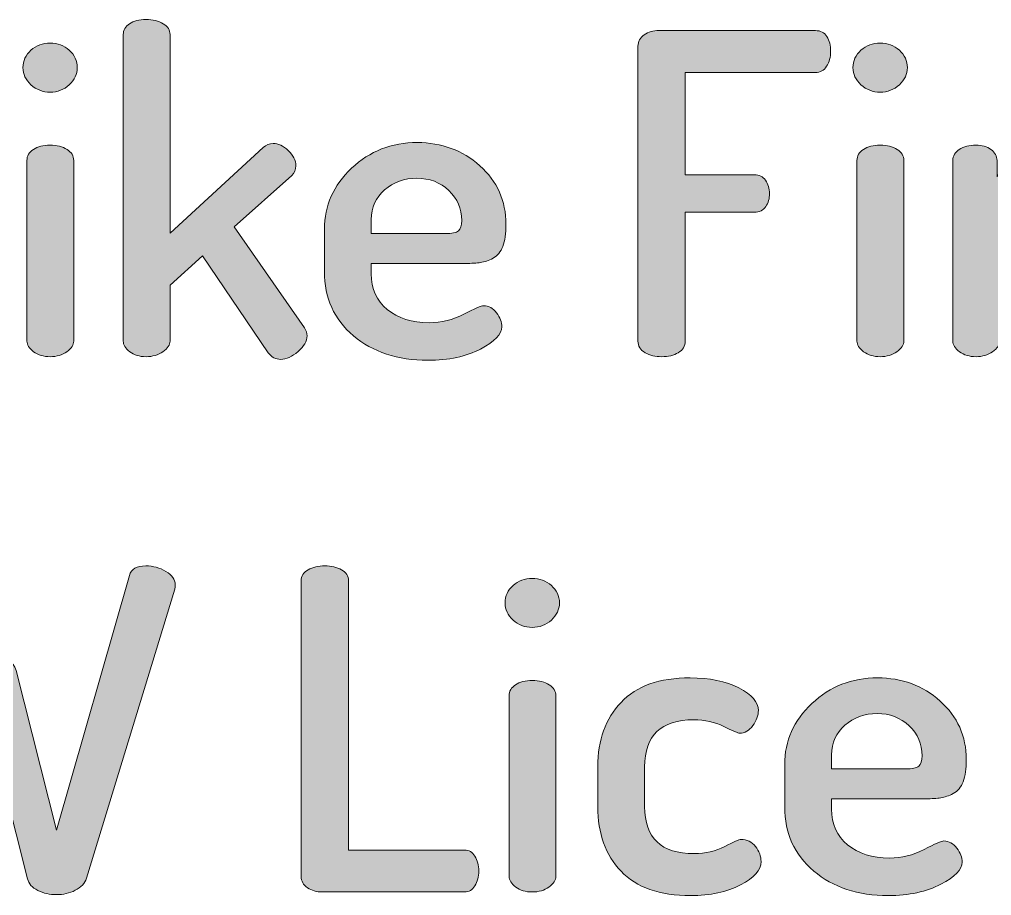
# Model space of a CAD drawing. Header units: inches. Extents: x 407.8 to 484.6, y -319.6 to -305.3.
# Drawn here: x 446.03 to 455.26, y -313.64 to -305.32 of the extents above; entities that cross this region are included whole.
import ezdxf

# ---------------------------------------------------------------- set-up
doc = ezdxf.new("R2010")
doc.units = ezdxf.units.IN
doc.header["$MEASUREMENT"] = 0
doc.layers.add('Layer 1', color=7, linetype='Continuous')

msp = doc.modelspace()

# ---------------------------------------------------------------- hatches: boundary and pattern name
at = {"layer": 'Layer 1', "true_color": 0xffffff}
h = msp.add_hatch(color=7, dxfattribs=at)
h.dxf.hatch_style = 2
edge = h.paths.add_edge_path()
edge.add_spline(control_points=[(447.0199, -308.3753), (447.0199, -308.3753), (447.0199, -305.467), (447.0199, -305.467), (447.0199, -305.4246), (447.0397, -305.3901), (447.0792, -305.3633), (447.1188, -305.3364), (447.171, -305.3231), (447.2359, -305.3231), (447.3007, -305.3231), (447.3551, -305.3364), (447.3989, -305.3633), (447.4426, -305.3901), (447.4645, -305.4246), (447.4645, -305.467), (447.4645, -305.467), (447.4645, -307.3507), (447.4645, -307.3507), (447.4645, -307.3507), (448.3492, -306.5381), (448.3492, -306.5381), (448.3747, -306.5126), (448.4057, -306.5), (448.4424, -306.5), (448.4903, -306.5), (448.5383, -306.5225), (448.5862, -306.5677), (448.6343, -306.6128), (448.6582, -306.6609), (448.6582, -306.7115), (448.6582, -306.7484), (448.6455, -306.7794), (448.6202, -306.8047), (448.6202, -306.8047), (448.0741, -307.2915), (448.0741, -307.2915), (448.0741, -307.2915), (448.7387, -308.2484), (448.7387, -308.2484), (448.7556, -308.2737), (448.7642, -308.299), (448.7642, -308.3245), (448.7642, -308.3753), (448.7359, -308.4254), (448.6794, -308.4747), (448.6229, -308.5241), (448.568, -308.5488), (448.5144, -308.5488), (448.4663, -308.5488), (448.4269, -308.5278), (448.3957, -308.4854), (448.3957, -308.4854), (447.7735, -307.5668), (447.7735, -307.5668), (447.7735, -307.5668), (447.4645, -307.8462), (447.4645, -307.8462), (447.4645, -307.8462), (447.4645, -308.3753), (447.4645, -308.3753), (447.4645, -308.412), (447.4418, -308.4459), (447.3968, -308.477), (447.3515, -308.508), (447.2979, -308.5235), (447.2359, -308.5235), (447.1737, -308.5235), (447.1222, -308.508), (447.0814, -308.477), (447.0404, -308.4459), (447.0199, -308.412), (447.0199, -308.3753)], knot_values=[0, 0, 0, 0, 1, 1, 1, 2, 2, 2, 3, 3, 3, 4, 4, 4, 5, 5, 5, 6, 6, 6, 7, 7, 7, 8, 8, 8, 9, 9, 9, 10, 10, 10, 11, 11, 11, 12, 12, 12, 13, 13, 13, 14, 14, 14, 15, 15, 15, 16, 16, 16, 17, 17, 17, 18, 18, 18, 19, 19, 19, 20, 20, 20, 21, 21, 21, 22, 22, 22, 23, 23, 23, 24, 24, 24, 24], degree=3, periodic=1)
h = msp.add_hatch(color=7, dxfattribs=at)
h.dxf.hatch_style = 2
edge = h.paths.add_edge_path()
edge.add_spline(control_points=[(451.9052, -308.3753), (451.9052, -308.3753), (451.9052, -305.577), (451.9052, -305.577), (451.9052, -305.5319), (451.9249, -305.4959), (451.9645, -305.469), (452.0039, -305.4423), (452.0506, -305.4289), (452.1042, -305.4289), (452.1042, -305.4289), (453.5901, -305.4289), (453.5901, -305.4289), (453.6381, -305.4289), (453.6741, -305.448), (453.6981, -305.4861), (453.722, -305.5242), (453.7341, -305.57), (453.7341, -305.6235), (453.7341, -305.68), (453.7213, -305.7281), (453.696, -305.7676), (453.6705, -305.8072), (453.6352, -305.8268), (453.5901, -305.8268), (453.5901, -305.8268), (452.354, -305.8268), (452.354, -305.8268), (452.354, -305.8268), (452.354, -306.7963), (452.354, -306.7963), (452.354, -306.7963), (453.0101, -306.7963), (453.0101, -306.7963), (453.0552, -306.7963), (453.0905, -306.814), (453.116, -306.8491), (453.1413, -306.8845), (453.1541, -306.9275), (453.1541, -306.9783), (453.1541, -307.0235), (453.142, -307.0638), (453.1181, -307.0989), (453.0941, -307.1342), (453.0581, -307.1518), (453.0101, -307.1518), (453.0101, -307.1518), (452.354, -307.1518), (452.354, -307.1518), (452.354, -307.1518), (452.354, -308.3753), (452.354, -308.3753), (452.354, -308.4234), (452.3321, -308.4599), (452.2883, -308.4854), (452.2446, -308.5107), (452.1917, -308.5235), (452.1297, -308.5235), (452.0703, -308.5235), (452.0181, -308.5107), (451.9729, -308.4854), (451.9278, -308.4599), (451.9052, -308.4234), (451.9052, -308.3753)], knot_values=[0, 0, 0, 0, 1, 1, 1, 2, 2, 2, 3, 3, 3, 4, 4, 4, 5, 5, 5, 6, 6, 6, 7, 7, 7, 8, 8, 8, 9, 9, 9, 10, 10, 10, 11, 11, 11, 12, 12, 12, 13, 13, 13, 14, 14, 14, 15, 15, 15, 16, 16, 16, 17, 17, 17, 18, 18, 18, 19, 19, 19, 20, 20, 20, 21, 21, 21, 21], degree=3, periodic=1)
h = msp.add_hatch(color=7, dxfattribs=at)
h.dxf.hatch_style = 2
edge = h.paths.add_edge_path()
edge.add_spline(control_points=[(446.0673, -305.7803), (446.0673, -305.7154), (446.0928, -305.6604), (446.1437, -305.6151), (446.1945, -305.57), (446.2551, -305.5474), (446.3257, -305.5474), (446.3962, -305.5474), (446.4568, -305.57), (446.5076, -305.6151), (446.5584, -305.6604), (446.5839, -305.7154), (446.5839, -305.7803), (446.5839, -305.8423), (446.5584, -305.8967), (446.5076, -305.9433), (446.4568, -305.9898), (446.3962, -306.013), (446.3257, -306.013), (446.2551, -306.013), (446.1945, -305.9898), (446.1437, -305.9433), (446.0928, -305.8967), (446.0673, -305.8423), (446.0673, -305.7803)], knot_values=[0, 0, 0, 0, 1, 1, 1, 2, 2, 2, 3, 3, 3, 4, 4, 4, 5, 5, 5, 6, 6, 6, 7, 7, 7, 8, 8, 8, 8], degree=3, periodic=1)
edge = h.paths.add_edge_path()
edge.add_spline(control_points=[(446.1056, -308.3753), (446.1056, -308.3753), (446.1056, -306.6609), (446.1056, -306.6609), (446.1056, -306.6185), (446.1259, -306.5839), (446.1669, -306.557), (446.2077, -306.5303), (446.2608, -306.5169), (446.3257, -306.5169), (446.3905, -306.5169), (446.4442, -306.5303), (446.4866, -306.557), (446.5288, -306.5839), (446.55, -306.6185), (446.55, -306.6609), (446.55, -306.6609), (446.55, -308.3753), (446.55, -308.3753), (446.55, -308.412), (446.5281, -308.4459), (446.4844, -308.477), (446.4406, -308.508), (446.3877, -308.5235), (446.3257, -308.5235), (446.2635, -308.5235), (446.2114, -308.508), (446.169, -308.477), (446.1268, -308.4459), (446.1056, -308.412), (446.1056, -308.3753)], knot_values=[0, 0, 0, 0, 1, 1, 1, 2, 2, 2, 3, 3, 3, 4, 4, 4, 5, 5, 5, 6, 6, 6, 7, 7, 7, 8, 8, 8, 9, 9, 9, 10, 10, 10, 10], degree=3, periodic=1)
h = msp.add_hatch(color=7, dxfattribs=at)
h.dxf.hatch_style = 2
edge = h.paths.add_edge_path()
edge.add_spline(control_points=[(453.9456, -305.7803), (453.9456, -305.7154), (453.9711, -305.6604), (454.0219, -305.6151), (454.0727, -305.57), (454.1333, -305.5474), (454.204, -305.5474), (454.2744, -305.5474), (454.3351, -305.57), (454.3859, -305.6151), (454.4367, -305.6604), (454.4622, -305.7154), (454.4622, -305.7803), (454.4622, -305.8423), (454.4367, -305.8967), (454.3859, -305.9433), (454.3351, -305.9898), (454.2744, -306.013), (454.204, -306.013), (454.1333, -306.013), (454.0727, -305.9898), (454.0219, -305.9433), (453.9711, -305.8967), (453.9456, -305.8423), (453.9456, -305.7803)], knot_values=[0, 0, 0, 0, 1, 1, 1, 2, 2, 2, 3, 3, 3, 4, 4, 4, 5, 5, 5, 6, 6, 6, 7, 7, 7, 8, 8, 8, 8], degree=3, periodic=1)
edge = h.paths.add_edge_path()
edge.add_spline(control_points=[(453.9838, -308.3753), (453.9838, -308.3753), (453.9838, -306.6609), (453.9838, -306.6609), (453.9838, -306.6185), (454.0042, -306.5839), (454.0452, -306.557), (454.086, -306.5303), (454.139, -306.5169), (454.204, -306.5169), (454.2687, -306.5169), (454.3225, -306.5303), (454.3649, -306.557), (454.4071, -306.5839), (454.4282, -306.6185), (454.4282, -306.6609), (454.4282, -306.6609), (454.4282, -308.3753), (454.4282, -308.3753), (454.4282, -308.412), (454.4064, -308.4459), (454.3626, -308.477), (454.3189, -308.508), (454.266, -308.5235), (454.204, -308.5235), (454.1418, -308.5235), (454.0896, -308.508), (454.0472, -308.477), (454.005, -308.4459), (453.9838, -308.412), (453.9838, -308.3753)], knot_values=[0, 0, 0, 0, 1, 1, 1, 2, 2, 2, 3, 3, 3, 4, 4, 4, 5, 5, 5, 6, 6, 6, 7, 7, 7, 8, 8, 8, 9, 9, 9, 10, 10, 10, 10], degree=3, periodic=1)
h = msp.add_hatch(color=7, dxfattribs=at)
h.dxf.hatch_style = 2
edge = h.paths.add_edge_path()
edge.add_spline(control_points=[(448.9292, -307.7149), (448.9292, -307.7149), (448.9292, -307.3127), (448.9292, -307.3127), (448.9292, -307.0898), (449.0153, -306.8972), (449.1874, -306.7349), (449.3597, -306.5727), (449.567, -306.4915), (449.8098, -306.4915), (450.0411, -306.4915), (450.2395, -306.5649), (450.4045, -306.7117), (450.5697, -306.8586), (450.6523, -307.0438), (450.6523, -307.2675), (450.6523, -307.3538), (450.6423, -307.4236), (450.6226, -307.4768), (450.6028, -307.5301), (450.5718, -307.5674), (450.5294, -307.5891), (450.4871, -307.6107), (450.4476, -307.6243), (450.4109, -307.6301), (450.3742, -307.6358), (450.3262, -307.6388), (450.2669, -307.6388), (450.2669, -307.6388), (449.3738, -307.6388), (449.3738, -307.6388), (449.3738, -307.6388), (449.3738, -307.7368), (449.3738, -307.7368), (449.3738, -307.8791), (449.4246, -307.9921), (449.5262, -308.0759), (449.6277, -308.1598), (449.7603, -308.2017), (449.9241, -308.2017), (450.0397, -308.2017), (450.1491, -308.1748), (450.2521, -308.1207), (450.3551, -308.0666), (450.418, -308.0396), (450.4406, -308.0396), (450.4884, -308.0396), (450.5294, -308.0623), (450.5634, -308.1076), (450.5971, -308.1529), (450.6142, -308.1969), (450.6142, -308.2394), (450.6142, -308.309), (450.5463, -308.3795), (450.4109, -308.4506), (450.2754, -308.5217), (450.109, -308.5574), (449.9114, -308.5574), (449.6235, -308.5574), (449.3879, -308.4797), (449.2045, -308.3245), (449.021, -308.1693), (448.9292, -307.966), (448.9292, -307.7149)], knot_values=[0, 0, 0, 0, 1, 1, 1, 2, 2, 2, 3, 3, 3, 4, 4, 4, 5, 5, 5, 6, 6, 6, 7, 7, 7, 8, 8, 8, 9, 9, 9, 10, 10, 10, 11, 11, 11, 12, 12, 12, 13, 13, 13, 14, 14, 14, 15, 15, 15, 16, 16, 16, 17, 17, 17, 18, 18, 18, 19, 19, 19, 20, 20, 20, 21, 21, 21, 21], degree=3, periodic=1)
edge = h.paths.add_edge_path()
edge.add_spline(control_points=[(449.3738, -307.3551), (449.3738, -307.3551), (450.0764, -307.3551), (450.0764, -307.3551), (450.1386, -307.3551), (450.1803, -307.3468), (450.2013, -307.3301), (450.2225, -307.3134), (450.2332, -307.2801), (450.2332, -307.23), (450.2332, -307.1191), (450.1922, -307.0247), (450.1103, -306.9468), (450.0285, -306.869), (449.9269, -306.8302), (449.8056, -306.8302), (449.6869, -306.8302), (449.5855, -306.8669), (449.5007, -306.9404), (449.4162, -307.0142), (449.3738, -307.1079), (449.3738, -307.2217), (449.3738, -307.2217), (449.3738, -307.3551), (449.3738, -307.3551)], knot_values=[0, 0, 0, 0, 1, 1, 1, 2, 2, 2, 3, 3, 3, 4, 4, 4, 5, 5, 5, 6, 6, 6, 7, 7, 7, 8, 8, 8, 8], degree=3, periodic=1)
h = msp.add_hatch(color=7, dxfattribs=at)
h.dxf.hatch_style = 2
edge = h.paths.add_edge_path()
edge.add_spline(control_points=[(454.8939, -308.3753), (454.8939, -308.3753), (454.8939, -306.6609), (454.8939, -306.6609), (454.8939, -306.6185), (454.9142, -306.5839), (454.9552, -306.557), (454.996, -306.5303), (455.0491, -306.5169), (455.114, -306.5169), (455.1703, -306.5169), (455.2177, -306.5305), (455.2558, -306.5575), (455.2938, -306.5847), (455.3129, -306.6197), (455.3129, -306.6624), (455.3129, -306.6624), (455.3129, -306.8166), (455.3129, -306.8166), (455.3581, -306.7253), (455.4308, -306.6483), (455.5309, -306.5856), (455.6311, -306.5229), (455.7475, -306.4915), (455.8802, -306.4915), (456.0805, -306.4915), (456.2533, -306.5734), (456.3987, -306.737), (456.5441, -306.9006), (456.6167, -307.0968), (456.6167, -307.3254), (456.6167, -307.3254), (456.6167, -308.3753), (456.6167, -308.3753), (456.6167, -308.4205), (456.5949, -308.4565), (456.5511, -308.4833), (456.5074, -308.51), (456.4545, -308.5235), (456.3925, -308.5235), (456.336, -308.5235), (456.2852, -308.51), (456.24, -308.4833), (456.1949, -308.4566), (456.1723, -308.4208), (456.1723, -308.3757), (456.1723, -308.3757), (456.1723, -307.3285), (456.1723, -307.3285), (456.1723, -307.2159), (456.13, -307.1146), (456.0452, -307.0245), (455.9606, -306.9344), (455.8604, -306.8895), (455.7446, -306.8895), (455.6375, -306.8895), (455.5429, -306.9296), (455.4611, -307.0099), (455.3791, -307.09), (455.3383, -307.1962), (455.3383, -307.3285), (455.3383, -307.3285), (455.3383, -308.3757), (455.3383, -308.3757), (455.3383, -308.4124), (455.3157, -308.4461), (455.2706, -308.477), (455.2254, -308.508), (455.1733, -308.5235), (455.114, -308.5235), (455.0518, -308.5235), (454.9996, -308.508), (454.9572, -308.477), (454.915, -308.4459), (454.8939, -308.412), (454.8939, -308.3753)], knot_values=[0, 0, 0, 0, 1, 1, 1, 2, 2, 2, 3, 3, 3, 4, 4, 4, 5, 5, 5, 6, 6, 6, 7, 7, 7, 8, 8, 8, 9, 9, 9, 10, 10, 10, 11, 11, 11, 12, 12, 12, 13, 13, 13, 14, 14, 14, 15, 15, 15, 16, 16, 16, 17, 17, 17, 18, 18, 18, 19, 19, 19, 20, 20, 20, 21, 21, 21, 22, 22, 22, 23, 23, 23, 24, 24, 24, 25, 25, 25, 25], degree=3, periodic=1)
h = msp.add_hatch(color=7, dxfattribs=at)
h.dxf.hatch_style = 2
edge = h.paths.add_edge_path()
edge.add_spline(control_points=[(444.0566, -310.6909), (444.0566, -310.6401), (444.0862, -310.5971), (444.1455, -310.5617), (444.2048, -310.5264), (444.2683, -310.5089), (444.336, -310.5089), (444.4235, -310.5089), (444.4757, -310.5399), (444.4926, -310.6021), (444.4926, -310.6021), (445.187, -313.015), (445.187, -313.015), (445.187, -313.015), (445.568, -311.4995), (445.568, -311.4995), (445.5873, -311.412), (445.6603, -311.3682), (445.7873, -311.3682), (445.9085, -311.3682), (445.9802, -311.4129), (446.0022, -311.5021), (446.0022, -311.5021), (446.3874, -313.0176), (446.3874, -313.0176), (446.3874, -313.0176), (447.079, -310.5995), (447.079, -310.5995), (447.0957, -310.539), (447.1477, -310.5089), (447.2347, -310.5089), (447.3021, -310.5089), (447.3651, -310.5263), (447.4242, -310.5611), (447.4831, -310.5959), (447.5126, -310.6382), (447.5126, -310.6884), (447.5126, -310.7078), (447.5112, -310.7218), (447.5084, -310.73), (447.5084, -310.73), (446.6709, -313.4734), (446.6709, -313.4734), (446.6542, -313.5225), (446.6187, -313.5605), (446.5645, -313.5877), (446.51, -313.6151), (446.451, -313.6287), (446.3869, -313.6287), (446.3228, -313.6287), (446.2635, -313.6155), (446.2093, -313.5888), (446.155, -313.5621), (446.1223, -313.5249), (446.1111, -313.4772), (446.1111, -313.4772), (445.7855, -312.1963), (445.7855, -312.1963), (445.7855, -312.1963), (445.4641, -313.4749), (445.4641, -313.4749), (445.4531, -313.5233), (445.4207, -313.561), (445.367, -313.5883), (445.313, -313.6153), (445.2528, -313.6287), (445.1857, -313.6287), (445.1187, -313.6287), (445.0584, -313.6155), (445.0049, -313.5886), (444.9513, -313.5617), (444.9174, -313.5245), (444.9032, -313.4765), (444.9032, -313.4765), (444.0609, -310.7331), (444.0609, -310.7331), (444.058, -310.7247), (444.0566, -310.7108), (444.0566, -310.6909)], knot_values=[0, 0, 0, 0, 1, 1, 1, 2, 2, 2, 3, 3, 3, 4, 4, 4, 5, 5, 5, 6, 6, 6, 7, 7, 7, 8, 8, 8, 9, 9, 9, 10, 10, 10, 11, 11, 11, 12, 12, 12, 13, 13, 13, 14, 14, 14, 15, 15, 15, 16, 16, 16, 17, 17, 17, 18, 18, 18, 19, 19, 19, 20, 20, 20, 21, 21, 21, 22, 22, 22, 23, 23, 23, 24, 24, 24, 25, 25, 25, 26, 26, 26, 26], degree=3, periodic=1)
h = msp.add_hatch(color=7, dxfattribs=at)
h.dxf.hatch_style = 2
edge = h.paths.add_edge_path()
edge.add_spline(control_points=[(448.709, -313.4553), (448.709, -313.4553), (448.709, -310.6529), (448.709, -310.6529), (448.709, -310.6048), (448.7309, -310.5688), (448.7747, -310.5449), (448.8184, -310.5209), (448.8713, -310.5089), (448.9335, -310.5089), (448.9955, -310.5089), (449.0484, -310.5209), (449.0921, -310.5449), (449.1359, -310.5688), (449.1578, -310.6048), (449.1578, -310.6529), (449.1578, -310.6529), (449.1578, -313.2055), (449.1578, -313.2055), (449.1578, -313.2055), (450.2585, -313.2055), (450.2585, -313.2055), (450.3009, -313.2055), (450.3339, -313.2253), (450.3579, -313.2648), (450.3818, -313.3044), (450.3939, -313.3509), (450.3939, -313.4045), (450.3939, -313.458), (450.3818, -313.5047), (450.3579, -313.5442), (450.3339, -313.5838), (450.3009, -313.6034), (450.2585, -313.6034), (450.2585, -313.6034), (448.908, -313.6034), (448.908, -313.6034), (448.8544, -313.6034), (448.8077, -313.59), (448.7683, -313.5633), (448.7287, -313.5364), (448.709, -313.5004), (448.709, -313.4553)], knot_values=[0, 0, 0, 0, 1, 1, 1, 2, 2, 2, 3, 3, 3, 4, 4, 4, 5, 5, 5, 6, 6, 6, 7, 7, 7, 8, 8, 8, 9, 9, 9, 10, 10, 10, 11, 11, 11, 12, 12, 12, 13, 13, 13, 14, 14, 14, 14], degree=3, periodic=1)
h = msp.add_hatch(color=7, dxfattribs=at)
h.dxf.hatch_style = 2
edge = h.paths.add_edge_path()
edge.add_spline(control_points=[(450.6435, -310.8603), (450.6435, -310.7953), (450.669, -310.7404), (450.7198, -310.6951), (450.7706, -310.6499), (450.8312, -310.6274), (450.9018, -310.6274), (450.9723, -310.6274), (451.0329, -310.6499), (451.0837, -310.6951), (451.1346, -310.7404), (451.1601, -310.7953), (451.1601, -310.8603), (451.1601, -310.9223), (451.1346, -310.9767), (451.0837, -311.0232), (451.0329, -311.0697), (450.9723, -311.093), (450.9018, -311.093), (450.8312, -311.093), (450.7706, -311.0697), (450.7198, -311.0232), (450.669, -310.9767), (450.6435, -310.9223), (450.6435, -310.8603)], knot_values=[0, 0, 0, 0, 1, 1, 1, 2, 2, 2, 3, 3, 3, 4, 4, 4, 5, 5, 5, 6, 6, 6, 7, 7, 7, 8, 8, 8, 8], degree=3, periodic=1)
edge = h.paths.add_edge_path()
edge.add_spline(control_points=[(450.6817, -313.4553), (450.6817, -313.4553), (450.6817, -311.7408), (450.6817, -311.7408), (450.6817, -311.6985), (450.702, -311.6638), (450.743, -311.637), (450.7839, -311.6103), (450.8369, -311.5968), (450.9018, -311.5968), (450.9666, -311.5968), (451.0204, -311.6103), (451.0627, -311.637), (451.1049, -311.6638), (451.1261, -311.6985), (451.1261, -311.7408), (451.1261, -311.7408), (451.1261, -313.4553), (451.1261, -313.4553), (451.1261, -313.492), (451.1042, -313.5259), (451.0605, -313.5569), (451.0167, -313.5879), (450.9639, -313.6034), (450.9018, -313.6034), (450.8397, -313.6034), (450.7875, -313.5879), (450.7451, -313.5569), (450.7029, -313.5259), (450.6817, -313.492), (450.6817, -313.4553)], knot_values=[0, 0, 0, 0, 1, 1, 1, 2, 2, 2, 3, 3, 3, 4, 4, 4, 5, 5, 5, 6, 6, 6, 7, 7, 7, 8, 8, 8, 9, 9, 9, 10, 10, 10, 10], degree=3, periodic=1)
h = msp.add_hatch(color=7, dxfattribs=at)
h.dxf.hatch_style = 2
edge = h.paths.add_edge_path()
edge.add_spline(control_points=[(451.524, -312.7949), (451.524, -312.7949), (451.524, -312.4138), (451.524, -312.4138), (451.524, -312.1627), (451.5974, -311.9594), (451.7442, -311.8042), (451.8909, -311.649), (452.1097, -311.5715), (452.4005, -311.5715), (452.5839, -311.5715), (452.7376, -311.6032), (452.8618, -311.6666), (452.986, -311.7302), (453.0481, -311.8015), (453.0481, -311.8805), (453.0481, -311.9284), (453.0304, -311.9765), (452.9953, -312.0244), (452.9599, -312.0724), (452.9183, -312.0964), (452.8704, -312.0964), (452.8561, -312.0964), (452.8061, -312.0752), (452.72, -312.0328), (452.6339, -311.9906), (452.5386, -311.9694), (452.4342, -311.9694), (452.1238, -311.9694), (451.9686, -312.1181), (451.9686, -312.415), (451.9686, -312.415), (451.9686, -312.7937), (451.9686, -312.7937), (451.9686, -313.0908), (452.1252, -313.2393), (452.4385, -313.2393), (452.5457, -313.2393), (452.6423, -313.2169), (452.7284, -313.1716), (452.8146, -313.1265), (452.8661, -313.1039), (452.883, -313.1039), (452.9395, -313.1039), (452.9853, -313.1265), (453.0206, -313.1716), (453.0559, -313.2169), (453.0735, -313.2648), (453.0735, -313.3156), (453.0735, -313.3947), (453.0085, -313.468), (452.8788, -313.5357), (452.7489, -313.6034), (452.591, -313.6374), (452.4046, -313.6374), (452.1111, -313.6374), (451.8909, -313.5604), (451.7442, -313.4065), (451.5974, -313.2527), (451.524, -313.0489), (451.524, -312.7949)], knot_values=[0, 0, 0, 0, 1, 1, 1, 2, 2, 2, 3, 3, 3, 4, 4, 4, 5, 5, 5, 6, 6, 6, 7, 7, 7, 8, 8, 8, 9, 9, 9, 10, 10, 10, 11, 11, 11, 12, 12, 12, 13, 13, 13, 14, 14, 14, 15, 15, 15, 16, 16, 16, 17, 17, 17, 18, 18, 18, 19, 19, 19, 20, 20, 20, 20], degree=3, periodic=1)
h = msp.add_hatch(color=7, dxfattribs=at)
h.dxf.hatch_style = 2
edge = h.paths.add_edge_path()
edge.add_spline(control_points=[(453.2979, -312.7949), (453.2979, -312.7949), (453.2979, -312.3926), (453.2979, -312.3926), (453.2979, -312.1697), (453.384, -311.9772), (453.5561, -311.8149), (453.7284, -311.6526), (453.9358, -311.5715), (454.1785, -311.5715), (454.4098, -311.5715), (454.6083, -311.6449), (454.7733, -311.7916), (454.9385, -311.9386), (455.021, -312.1238), (455.021, -312.3475), (455.021, -312.4338), (455.011, -312.5036), (454.9913, -312.5568), (454.9715, -312.61), (454.9405, -312.6474), (454.8982, -312.6691), (454.8558, -312.6906), (454.8163, -312.7043), (454.7796, -312.7101), (454.743, -312.7158), (454.6949, -312.7187), (454.6356, -312.7187), (454.6356, -312.7187), (453.7425, -312.7187), (453.7425, -312.7187), (453.7425, -312.7187), (453.7425, -312.8167), (453.7425, -312.8167), (453.7425, -312.959), (453.7933, -313.072), (453.8949, -313.1559), (453.9964, -313.2398), (454.129, -313.2817), (454.2929, -313.2817), (454.4084, -313.2817), (454.5178, -313.2548), (454.6208, -313.2007), (454.7238, -313.1466), (454.7867, -313.1196), (454.8093, -313.1196), (454.8572, -313.1196), (454.8982, -313.1423), (454.9321, -313.1876), (454.9659, -313.2329), (454.9829, -313.2768), (454.9829, -313.3194), (454.9829, -313.389), (454.915, -313.4594), (454.7796, -313.5306), (454.6441, -313.6017), (454.4777, -313.6374), (454.2801, -313.6374), (453.9923, -313.6374), (453.7566, -313.5597), (453.5732, -313.4045), (453.3897, -313.2493), (453.2979, -313.046), (453.2979, -312.7949)], knot_values=[0, 0, 0, 0, 1, 1, 1, 2, 2, 2, 3, 3, 3, 4, 4, 4, 5, 5, 5, 6, 6, 6, 7, 7, 7, 8, 8, 8, 9, 9, 9, 10, 10, 10, 11, 11, 11, 12, 12, 12, 13, 13, 13, 14, 14, 14, 15, 15, 15, 16, 16, 16, 17, 17, 17, 18, 18, 18, 19, 19, 19, 20, 20, 20, 21, 21, 21, 21], degree=3, periodic=1)
edge = h.paths.add_edge_path()
edge.add_spline(control_points=[(453.7425, -312.435), (453.7425, -312.435), (454.4451, -312.435), (454.4451, -312.435), (454.5073, -312.435), (454.549, -312.4268), (454.57, -312.41), (454.5912, -312.3933), (454.6019, -312.3601), (454.6019, -312.31), (454.6019, -312.199), (454.5609, -312.1046), (454.4791, -312.0268), (454.3972, -311.9489), (454.2956, -311.9102), (454.1743, -311.9102), (454.0557, -311.9102), (453.9542, -311.9469), (453.8695, -312.0204), (453.7849, -312.0941), (453.7425, -312.1878), (453.7425, -312.3017), (453.7425, -312.3017), (453.7425, -312.435), (453.7425, -312.435)], knot_values=[0, 0, 0, 0, 1, 1, 1, 2, 2, 2, 3, 3, 3, 4, 4, 4, 5, 5, 5, 6, 6, 6, 7, 7, 7, 8, 8, 8, 8], degree=3, periodic=1)

# ---------------------------------------------------------------- linework, layer by layer
at = {"layer": 'Layer 1', "lineweight": 0}
for points, knots in [([(447.0199, -308.3753), (447.0199, -308.3753), (447.0199, -305.467), (447.0199, -305.467), (447.0199, -305.4246), (447.0397, -305.3901), (447.0792, -305.3633), (447.1188, -305.3364), (447.171, -305.3231), (447.2359, -305.3231), (447.3007, -305.3231), (447.3551, -305.3364), (447.3989, -305.3633), (447.4426, -305.3901), (447.4645, -305.4246), (447.4645, -305.467), (447.4645, -305.467), (447.4645, -307.3507), (447.4645, -307.3507), (447.4645, -307.3507), (448.3492, -306.5381), (448.3492, -306.5381), (448.3747, -306.5126), (448.4057, -306.5), (448.4424, -306.5), (448.4903, -306.5), (448.5383, -306.5225), (448.5862, -306.5677), (448.6343, -306.6128), (448.6582, -306.6609), (448.6582, -306.7115), (448.6582, -306.7484), (448.6455, -306.7794), (448.6202, -306.8047), (448.6202, -306.8047), (448.0741, -307.2915), (448.0741, -307.2915), (448.0741, -307.2915), (448.7387, -308.2484), (448.7387, -308.2484), (448.7556, -308.2737), (448.7642, -308.299), (448.7642, -308.3245), (448.7642, -308.3753), (448.7359, -308.4254), (448.6794, -308.4747), (448.6229, -308.5241), (448.568, -308.5488), (448.5144, -308.5488), (448.4663, -308.5488), (448.4269, -308.5278), (448.3957, -308.4854), (448.3957, -308.4854), (447.7735, -307.5668), (447.7735, -307.5668), (447.7735, -307.5668), (447.4645, -307.8462), (447.4645, -307.8462), (447.4645, -307.8462), (447.4645, -308.3753), (447.4645, -308.3753), (447.4645, -308.412), (447.4418, -308.4459), (447.3968, -308.477), (447.3515, -308.508), (447.2979, -308.5235), (447.2359, -308.5235), (447.1737, -308.5235), (447.1222, -308.508), (447.0814, -308.477), (447.0404, -308.4459), (447.0199, -308.412), (447.0199, -308.3753)], [0, 0, 0, 0, 1, 1, 1, 2, 2, 2, 3, 3, 3, 4, 4, 4, 5, 5, 5, 6, 6, 6, 7, 7, 7, 8, 8, 8, 9, 9, 9, 10, 10, 10, 11, 11, 11, 12, 12, 12, 13, 13, 13, 14, 14, 14, 15, 15, 15, 16, 16, 16, 17, 17, 17, 18, 18, 18, 19, 19, 19, 20, 20, 20, 21, 21, 21, 22, 22, 22, 23, 23, 23, 24, 24, 24, 24]), ([(451.9052, -308.3753), (451.9052, -308.3753), (451.9052, -305.577), (451.9052, -305.577), (451.9052, -305.5319), (451.9249, -305.4959), (451.9645, -305.469), (452.0039, -305.4423), (452.0506, -305.4289), (452.1042, -305.4289), (452.1042, -305.4289), (453.5901, -305.4289), (453.5901, -305.4289), (453.6381, -305.4289), (453.6741, -305.448), (453.6981, -305.4861), (453.722, -305.5242), (453.7341, -305.57), (453.7341, -305.6235), (453.7341, -305.68), (453.7213, -305.7281), (453.696, -305.7676), (453.6705, -305.8072), (453.6352, -305.8268), (453.5901, -305.8268), (453.5901, -305.8268), (452.354, -305.8268), (452.354, -305.8268), (452.354, -305.8268), (452.354, -306.7963), (452.354, -306.7963), (452.354, -306.7963), (453.0101, -306.7963), (453.0101, -306.7963), (453.0552, -306.7963), (453.0905, -306.814), (453.116, -306.8491), (453.1413, -306.8845), (453.1541, -306.9275), (453.1541, -306.9783), (453.1541, -307.0235), (453.142, -307.0638), (453.1181, -307.0989), (453.0941, -307.1342), (453.0581, -307.1518), (453.0101, -307.1518), (453.0101, -307.1518), (452.354, -307.1518), (452.354, -307.1518), (452.354, -307.1518), (452.354, -308.3753), (452.354, -308.3753), (452.354, -308.4234), (452.3321, -308.4599), (452.2883, -308.4854), (452.2446, -308.5107), (452.1917, -308.5235), (452.1297, -308.5235), (452.0703, -308.5235), (452.0181, -308.5107), (451.9729, -308.4854), (451.9278, -308.4599), (451.9052, -308.4234), (451.9052, -308.3753)], [0, 0, 0, 0, 1, 1, 1, 2, 2, 2, 3, 3, 3, 4, 4, 4, 5, 5, 5, 6, 6, 6, 7, 7, 7, 8, 8, 8, 9, 9, 9, 10, 10, 10, 11, 11, 11, 12, 12, 12, 13, 13, 13, 14, 14, 14, 15, 15, 15, 16, 16, 16, 17, 17, 17, 18, 18, 18, 19, 19, 19, 20, 20, 20, 21, 21, 21, 21]), ([(446.0673, -305.7803), (446.0673, -305.7154), (446.0928, -305.6604), (446.1437, -305.6151), (446.1945, -305.57), (446.2551, -305.5474), (446.3257, -305.5474), (446.3962, -305.5474), (446.4568, -305.57), (446.5076, -305.6151), (446.5584, -305.6604), (446.5839, -305.7154), (446.5839, -305.7803), (446.5839, -305.8423), (446.5584, -305.8967), (446.5076, -305.9433), (446.4568, -305.9898), (446.3962, -306.013), (446.3257, -306.013), (446.2551, -306.013), (446.1945, -305.9898), (446.1437, -305.9433), (446.0928, -305.8967), (446.0673, -305.8423), (446.0673, -305.7803)], [0, 0, 0, 0, 1, 1, 1, 2, 2, 2, 3, 3, 3, 4, 4, 4, 5, 5, 5, 6, 6, 6, 7, 7, 7, 8, 8, 8, 8]), ([(453.9456, -305.7803), (453.9456, -305.7154), (453.9711, -305.6604), (454.0219, -305.6151), (454.0727, -305.57), (454.1333, -305.5474), (454.204, -305.5474), (454.2744, -305.5474), (454.3351, -305.57), (454.3859, -305.6151), (454.4367, -305.6604), (454.4622, -305.7154), (454.4622, -305.7803), (454.4622, -305.8423), (454.4367, -305.8967), (454.3859, -305.9433), (454.3351, -305.9898), (454.2744, -306.013), (454.204, -306.013), (454.1333, -306.013), (454.0727, -305.9898), (454.0219, -305.9433), (453.9711, -305.8967), (453.9456, -305.8423), (453.9456, -305.7803)], [0, 0, 0, 0, 1, 1, 1, 2, 2, 2, 3, 3, 3, 4, 4, 4, 5, 5, 5, 6, 6, 6, 7, 7, 7, 8, 8, 8, 8]), ([(448.9292, -307.7149), (448.9292, -307.7149), (448.9292, -307.3127), (448.9292, -307.3127), (448.9292, -307.0898), (449.0153, -306.8972), (449.1874, -306.7349), (449.3597, -306.5727), (449.567, -306.4915), (449.8098, -306.4915), (450.0411, -306.4915), (450.2395, -306.5649), (450.4045, -306.7117), (450.5697, -306.8586), (450.6523, -307.0438), (450.6523, -307.2675), (450.6523, -307.3538), (450.6423, -307.4236), (450.6226, -307.4768), (450.6028, -307.5301), (450.5718, -307.5674), (450.5294, -307.5891), (450.4871, -307.6107), (450.4476, -307.6243), (450.4109, -307.6301), (450.3742, -307.6358), (450.3262, -307.6388), (450.2669, -307.6388), (450.2669, -307.6388), (449.3738, -307.6388), (449.3738, -307.6388), (449.3738, -307.6388), (449.3738, -307.7368), (449.3738, -307.7368), (449.3738, -307.8791), (449.4246, -307.9921), (449.5262, -308.0759), (449.6277, -308.1598), (449.7603, -308.2017), (449.9241, -308.2017), (450.0397, -308.2017), (450.1491, -308.1748), (450.2521, -308.1207), (450.3551, -308.0666), (450.418, -308.0396), (450.4406, -308.0396), (450.4884, -308.0396), (450.5294, -308.0623), (450.5634, -308.1076), (450.5971, -308.1529), (450.6142, -308.1969), (450.6142, -308.2394), (450.6142, -308.309), (450.5463, -308.3795), (450.4109, -308.4506), (450.2754, -308.5217), (450.109, -308.5574), (449.9114, -308.5574), (449.6235, -308.5574), (449.3879, -308.4797), (449.2045, -308.3245), (449.021, -308.1693), (448.9292, -307.966), (448.9292, -307.7149)], [0, 0, 0, 0, 1, 1, 1, 2, 2, 2, 3, 3, 3, 4, 4, 4, 5, 5, 5, 6, 6, 6, 7, 7, 7, 8, 8, 8, 9, 9, 9, 10, 10, 10, 11, 11, 11, 12, 12, 12, 13, 13, 13, 14, 14, 14, 15, 15, 15, 16, 16, 16, 17, 17, 17, 18, 18, 18, 19, 19, 19, 20, 20, 20, 21, 21, 21, 21]), ([(454.8939, -308.3753), (454.8939, -308.3753), (454.8939, -306.6609), (454.8939, -306.6609), (454.8939, -306.6185), (454.9142, -306.5839), (454.9552, -306.557), (454.996, -306.5303), (455.0491, -306.5169), (455.114, -306.5169), (455.1703, -306.5169), (455.2177, -306.5305), (455.2558, -306.5575), (455.2938, -306.5847), (455.3129, -306.6197), (455.3129, -306.6624), (455.3129, -306.6624), (455.3129, -306.8166), (455.3129, -306.8166), (455.3581, -306.7253), (455.4308, -306.6483), (455.5309, -306.5856), (455.6311, -306.5229), (455.7475, -306.4915), (455.8802, -306.4915), (456.0805, -306.4915), (456.2533, -306.5734), (456.3987, -306.737), (456.5441, -306.9006), (456.6167, -307.0968), (456.6167, -307.3254), (456.6167, -307.3254), (456.6167, -308.3753), (456.6167, -308.3753), (456.6167, -308.4205), (456.5949, -308.4565), (456.5511, -308.4833), (456.5074, -308.51), (456.4545, -308.5235), (456.3925, -308.5235), (456.336, -308.5235), (456.2852, -308.51), (456.24, -308.4833), (456.1949, -308.4566), (456.1723, -308.4208), (456.1723, -308.3757), (456.1723, -308.3757), (456.1723, -307.3285), (456.1723, -307.3285), (456.1723, -307.2159), (456.13, -307.1146), (456.0452, -307.0245), (455.9606, -306.9344), (455.8604, -306.8895), (455.7446, -306.8895), (455.6375, -306.8895), (455.5429, -306.9296), (455.4611, -307.0099), (455.3791, -307.09), (455.3383, -307.1962), (455.3383, -307.3285), (455.3383, -307.3285), (455.3383, -308.3757), (455.3383, -308.3757), (455.3383, -308.4124), (455.3157, -308.4461), (455.2706, -308.477), (455.2254, -308.508), (455.1733, -308.5235), (455.114, -308.5235), (455.0518, -308.5235), (454.9996, -308.508), (454.9572, -308.477), (454.915, -308.4459), (454.8939, -308.412), (454.8939, -308.3753)], [0, 0, 0, 0, 1, 1, 1, 2, 2, 2, 3, 3, 3, 4, 4, 4, 5, 5, 5, 6, 6, 6, 7, 7, 7, 8, 8, 8, 9, 9, 9, 10, 10, 10, 11, 11, 11, 12, 12, 12, 13, 13, 13, 14, 14, 14, 15, 15, 15, 16, 16, 16, 17, 17, 17, 18, 18, 18, 19, 19, 19, 20, 20, 20, 21, 21, 21, 22, 22, 22, 23, 23, 23, 24, 24, 24, 25, 25, 25, 25]), ([(446.1056, -308.3753), (446.1056, -308.3753), (446.1056, -306.6609), (446.1056, -306.6609), (446.1056, -306.6185), (446.1259, -306.5839), (446.1669, -306.557), (446.2077, -306.5303), (446.2608, -306.5169), (446.3257, -306.5169), (446.3905, -306.5169), (446.4442, -306.5303), (446.4866, -306.557), (446.5288, -306.5839), (446.55, -306.6185), (446.55, -306.6609), (446.55, -306.6609), (446.55, -308.3753), (446.55, -308.3753), (446.55, -308.412), (446.5281, -308.4459), (446.4844, -308.477), (446.4406, -308.508), (446.3877, -308.5235), (446.3257, -308.5235), (446.2635, -308.5235), (446.2114, -308.508), (446.169, -308.477), (446.1268, -308.4459), (446.1056, -308.412), (446.1056, -308.3753)], [0, 0, 0, 0, 1, 1, 1, 2, 2, 2, 3, 3, 3, 4, 4, 4, 5, 5, 5, 6, 6, 6, 7, 7, 7, 8, 8, 8, 9, 9, 9, 10, 10, 10, 10]), ([(453.9838, -308.3753), (453.9838, -308.3753), (453.9838, -306.6609), (453.9838, -306.6609), (453.9838, -306.6185), (454.0042, -306.5839), (454.0452, -306.557), (454.086, -306.5303), (454.139, -306.5169), (454.204, -306.5169), (454.2687, -306.5169), (454.3225, -306.5303), (454.3649, -306.557), (454.4071, -306.5839), (454.4282, -306.6185), (454.4282, -306.6609), (454.4282, -306.6609), (454.4282, -308.3753), (454.4282, -308.3753), (454.4282, -308.412), (454.4064, -308.4459), (454.3626, -308.477), (454.3189, -308.508), (454.266, -308.5235), (454.204, -308.5235), (454.1418, -308.5235), (454.0896, -308.508), (454.0472, -308.477), (454.005, -308.4459), (453.9838, -308.412), (453.9838, -308.3753)], [0, 0, 0, 0, 1, 1, 1, 2, 2, 2, 3, 3, 3, 4, 4, 4, 5, 5, 5, 6, 6, 6, 7, 7, 7, 8, 8, 8, 9, 9, 9, 10, 10, 10, 10]), ([(449.3738, -307.3551), (449.3738, -307.3551), (450.0764, -307.3551), (450.0764, -307.3551), (450.1386, -307.3551), (450.1803, -307.3468), (450.2013, -307.3301), (450.2225, -307.3134), (450.2332, -307.2801), (450.2332, -307.23), (450.2332, -307.1191), (450.1922, -307.0247), (450.1103, -306.9468), (450.0285, -306.869), (449.9269, -306.8302), (449.8056, -306.8302), (449.6869, -306.8302), (449.5855, -306.8669), (449.5007, -306.9404), (449.4162, -307.0142), (449.3738, -307.1079), (449.3738, -307.2217), (449.3738, -307.2217), (449.3738, -307.3551), (449.3738, -307.3551)], [0, 0, 0, 0, 1, 1, 1, 2, 2, 2, 3, 3, 3, 4, 4, 4, 5, 5, 5, 6, 6, 6, 7, 7, 7, 8, 8, 8, 8]), ([(444.0566, -310.6909), (444.0566, -310.6401), (444.0862, -310.5971), (444.1455, -310.5617), (444.2048, -310.5264), (444.2683, -310.5089), (444.336, -310.5089), (444.4235, -310.5089), (444.4757, -310.5399), (444.4926, -310.6021), (444.4926, -310.6021), (445.187, -313.015), (445.187, -313.015), (445.187, -313.015), (445.568, -311.4995), (445.568, -311.4995), (445.5873, -311.412), (445.6603, -311.3682), (445.7873, -311.3682), (445.9085, -311.3682), (445.9802, -311.4129), (446.0022, -311.5021), (446.0022, -311.5021), (446.3874, -313.0176), (446.3874, -313.0176), (446.3874, -313.0176), (447.079, -310.5995), (447.079, -310.5995), (447.0957, -310.539), (447.1477, -310.5089), (447.2347, -310.5089), (447.3021, -310.5089), (447.3651, -310.5263), (447.4242, -310.5611), (447.4831, -310.5959), (447.5126, -310.6382), (447.5126, -310.6884), (447.5126, -310.7078), (447.5112, -310.7218), (447.5084, -310.73), (447.5084, -310.73), (446.6709, -313.4734), (446.6709, -313.4734), (446.6542, -313.5225), (446.6187, -313.5605), (446.5645, -313.5877), (446.51, -313.6151), (446.451, -313.6287), (446.3869, -313.6287), (446.3228, -313.6287), (446.2635, -313.6155), (446.2093, -313.5888), (446.155, -313.5621), (446.1223, -313.5249), (446.1111, -313.4772), (446.1111, -313.4772), (445.7855, -312.1963), (445.7855, -312.1963), (445.7855, -312.1963), (445.4641, -313.4749), (445.4641, -313.4749), (445.4531, -313.5233), (445.4207, -313.561), (445.367, -313.5883), (445.313, -313.6153), (445.2528, -313.6287), (445.1857, -313.6287), (445.1187, -313.6287), (445.0584, -313.6155), (445.0049, -313.5886), (444.9513, -313.5617), (444.9174, -313.5245), (444.9032, -313.4765), (444.9032, -313.4765), (444.0609, -310.7331), (444.0609, -310.7331), (444.058, -310.7247), (444.0566, -310.7108), (444.0566, -310.6909)], [0, 0, 0, 0, 1, 1, 1, 2, 2, 2, 3, 3, 3, 4, 4, 4, 5, 5, 5, 6, 6, 6, 7, 7, 7, 8, 8, 8, 9, 9, 9, 10, 10, 10, 11, 11, 11, 12, 12, 12, 13, 13, 13, 14, 14, 14, 15, 15, 15, 16, 16, 16, 17, 17, 17, 18, 18, 18, 19, 19, 19, 20, 20, 20, 21, 21, 21, 22, 22, 22, 23, 23, 23, 24, 24, 24, 25, 25, 25, 26, 26, 26, 26]), ([(448.709, -313.4553), (448.709, -313.4553), (448.709, -310.6529), (448.709, -310.6529), (448.709, -310.6048), (448.7309, -310.5688), (448.7747, -310.5449), (448.8184, -310.5209), (448.8713, -310.5089), (448.9335, -310.5089), (448.9955, -310.5089), (449.0484, -310.5209), (449.0921, -310.5449), (449.1359, -310.5688), (449.1578, -310.6048), (449.1578, -310.6529), (449.1578, -310.6529), (449.1578, -313.2055), (449.1578, -313.2055), (449.1578, -313.2055), (450.2585, -313.2055), (450.2585, -313.2055), (450.3009, -313.2055), (450.3339, -313.2253), (450.3579, -313.2648), (450.3818, -313.3044), (450.3939, -313.3509), (450.3939, -313.4045), (450.3939, -313.458), (450.3818, -313.5047), (450.3579, -313.5442), (450.3339, -313.5838), (450.3009, -313.6034), (450.2585, -313.6034), (450.2585, -313.6034), (448.908, -313.6034), (448.908, -313.6034), (448.8544, -313.6034), (448.8077, -313.59), (448.7683, -313.5633), (448.7287, -313.5364), (448.709, -313.5004), (448.709, -313.4553)], [0, 0, 0, 0, 1, 1, 1, 2, 2, 2, 3, 3, 3, 4, 4, 4, 5, 5, 5, 6, 6, 6, 7, 7, 7, 8, 8, 8, 9, 9, 9, 10, 10, 10, 11, 11, 11, 12, 12, 12, 13, 13, 13, 14, 14, 14, 14]), ([(450.6435, -310.8603), (450.6435, -310.7953), (450.669, -310.7404), (450.7198, -310.6951), (450.7706, -310.6499), (450.8312, -310.6274), (450.9018, -310.6274), (450.9723, -310.6274), (451.0329, -310.6499), (451.0837, -310.6951), (451.1346, -310.7404), (451.1601, -310.7953), (451.1601, -310.8603), (451.1601, -310.9223), (451.1346, -310.9767), (451.0837, -311.0232), (451.0329, -311.0697), (450.9723, -311.093), (450.9018, -311.093), (450.8312, -311.093), (450.7706, -311.0697), (450.7198, -311.0232), (450.669, -310.9767), (450.6435, -310.9223), (450.6435, -310.8603)], [0, 0, 0, 0, 1, 1, 1, 2, 2, 2, 3, 3, 3, 4, 4, 4, 5, 5, 5, 6, 6, 6, 7, 7, 7, 8, 8, 8, 8]), ([(451.524, -312.7949), (451.524, -312.7949), (451.524, -312.4138), (451.524, -312.4138), (451.524, -312.1627), (451.5974, -311.9594), (451.7442, -311.8042), (451.8909, -311.649), (452.1097, -311.5715), (452.4005, -311.5715), (452.5839, -311.5715), (452.7376, -311.6032), (452.8618, -311.6666), (452.986, -311.7302), (453.0481, -311.8015), (453.0481, -311.8805), (453.0481, -311.9284), (453.0304, -311.9765), (452.9953, -312.0244), (452.9599, -312.0724), (452.9183, -312.0964), (452.8704, -312.0964), (452.8561, -312.0964), (452.8061, -312.0752), (452.72, -312.0328), (452.6339, -311.9906), (452.5386, -311.9694), (452.4342, -311.9694), (452.1238, -311.9694), (451.9686, -312.1181), (451.9686, -312.415), (451.9686, -312.415), (451.9686, -312.7937), (451.9686, -312.7937), (451.9686, -313.0908), (452.1252, -313.2393), (452.4385, -313.2393), (452.5457, -313.2393), (452.6423, -313.2169), (452.7284, -313.1716), (452.8146, -313.1265), (452.8661, -313.1039), (452.883, -313.1039), (452.9395, -313.1039), (452.9853, -313.1265), (453.0206, -313.1716), (453.0559, -313.2169), (453.0735, -313.2648), (453.0735, -313.3156), (453.0735, -313.3947), (453.0085, -313.468), (452.8788, -313.5357), (452.7489, -313.6034), (452.591, -313.6374), (452.4046, -313.6374), (452.1111, -313.6374), (451.8909, -313.5604), (451.7442, -313.4065), (451.5974, -313.2527), (451.524, -313.0489), (451.524, -312.7949)], [0, 0, 0, 0, 1, 1, 1, 2, 2, 2, 3, 3, 3, 4, 4, 4, 5, 5, 5, 6, 6, 6, 7, 7, 7, 8, 8, 8, 9, 9, 9, 10, 10, 10, 11, 11, 11, 12, 12, 12, 13, 13, 13, 14, 14, 14, 15, 15, 15, 16, 16, 16, 17, 17, 17, 18, 18, 18, 19, 19, 19, 20, 20, 20, 20]), ([(453.2979, -312.7949), (453.2979, -312.7949), (453.2979, -312.3926), (453.2979, -312.3926), (453.2979, -312.1697), (453.384, -311.9772), (453.5561, -311.8149), (453.7284, -311.6526), (453.9358, -311.5715), (454.1785, -311.5715), (454.4098, -311.5715), (454.6083, -311.6449), (454.7733, -311.7916), (454.9385, -311.9386), (455.021, -312.1238), (455.021, -312.3475), (455.021, -312.4338), (455.011, -312.5036), (454.9913, -312.5568), (454.9715, -312.61), (454.9405, -312.6474), (454.8982, -312.6691), (454.8558, -312.6906), (454.8163, -312.7043), (454.7796, -312.7101), (454.743, -312.7158), (454.6949, -312.7187), (454.6356, -312.7187), (454.6356, -312.7187), (453.7425, -312.7187), (453.7425, -312.7187), (453.7425, -312.7187), (453.7425, -312.8167), (453.7425, -312.8167), (453.7425, -312.959), (453.7933, -313.072), (453.8949, -313.1559), (453.9964, -313.2398), (454.129, -313.2817), (454.2929, -313.2817), (454.4084, -313.2817), (454.5178, -313.2548), (454.6208, -313.2007), (454.7238, -313.1466), (454.7867, -313.1196), (454.8093, -313.1196), (454.8572, -313.1196), (454.8982, -313.1423), (454.9321, -313.1876), (454.9659, -313.2329), (454.9829, -313.2768), (454.9829, -313.3194), (454.9829, -313.389), (454.915, -313.4594), (454.7796, -313.5306), (454.6441, -313.6017), (454.4777, -313.6374), (454.2801, -313.6374), (453.9923, -313.6374), (453.7566, -313.5597), (453.5732, -313.4045), (453.3897, -313.2493), (453.2979, -313.046), (453.2979, -312.7949)], [0, 0, 0, 0, 1, 1, 1, 2, 2, 2, 3, 3, 3, 4, 4, 4, 5, 5, 5, 6, 6, 6, 7, 7, 7, 8, 8, 8, 9, 9, 9, 10, 10, 10, 11, 11, 11, 12, 12, 12, 13, 13, 13, 14, 14, 14, 15, 15, 15, 16, 16, 16, 17, 17, 17, 18, 18, 18, 19, 19, 19, 20, 20, 20, 21, 21, 21, 21]), ([(450.6817, -313.4553), (450.6817, -313.4553), (450.6817, -311.7408), (450.6817, -311.7408), (450.6817, -311.6985), (450.702, -311.6638), (450.743, -311.637), (450.7839, -311.6103), (450.8369, -311.5968), (450.9018, -311.5968), (450.9666, -311.5968), (451.0204, -311.6103), (451.0627, -311.637), (451.1049, -311.6638), (451.1261, -311.6985), (451.1261, -311.7408), (451.1261, -311.7408), (451.1261, -313.4553), (451.1261, -313.4553), (451.1261, -313.492), (451.1042, -313.5259), (451.0605, -313.5569), (451.0167, -313.5879), (450.9639, -313.6034), (450.9018, -313.6034), (450.8397, -313.6034), (450.7875, -313.5879), (450.7451, -313.5569), (450.7029, -313.5259), (450.6817, -313.492), (450.6817, -313.4553)], [0, 0, 0, 0, 1, 1, 1, 2, 2, 2, 3, 3, 3, 4, 4, 4, 5, 5, 5, 6, 6, 6, 7, 7, 7, 8, 8, 8, 9, 9, 9, 10, 10, 10, 10]), ([(453.7425, -312.435), (453.7425, -312.435), (454.4451, -312.435), (454.4451, -312.435), (454.5073, -312.435), (454.549, -312.4268), (454.57, -312.41), (454.5912, -312.3933), (454.6019, -312.3601), (454.6019, -312.31), (454.6019, -312.199), (454.5609, -312.1046), (454.4791, -312.0268), (454.3972, -311.9489), (454.2956, -311.9102), (454.1743, -311.9102), (454.0557, -311.9102), (453.9542, -311.9469), (453.8695, -312.0204), (453.7849, -312.0941), (453.7425, -312.1878), (453.7425, -312.3017), (453.7425, -312.3017), (453.7425, -312.435), (453.7425, -312.435)], [0, 0, 0, 0, 1, 1, 1, 2, 2, 2, 3, 3, 3, 4, 4, 4, 5, 5, 5, 6, 6, 6, 7, 7, 7, 8, 8, 8, 8])]:
    msp.add_open_spline(points, degree=3, knots=knots, dxfattribs=at)

doc.saveas('drawing.dxf')
